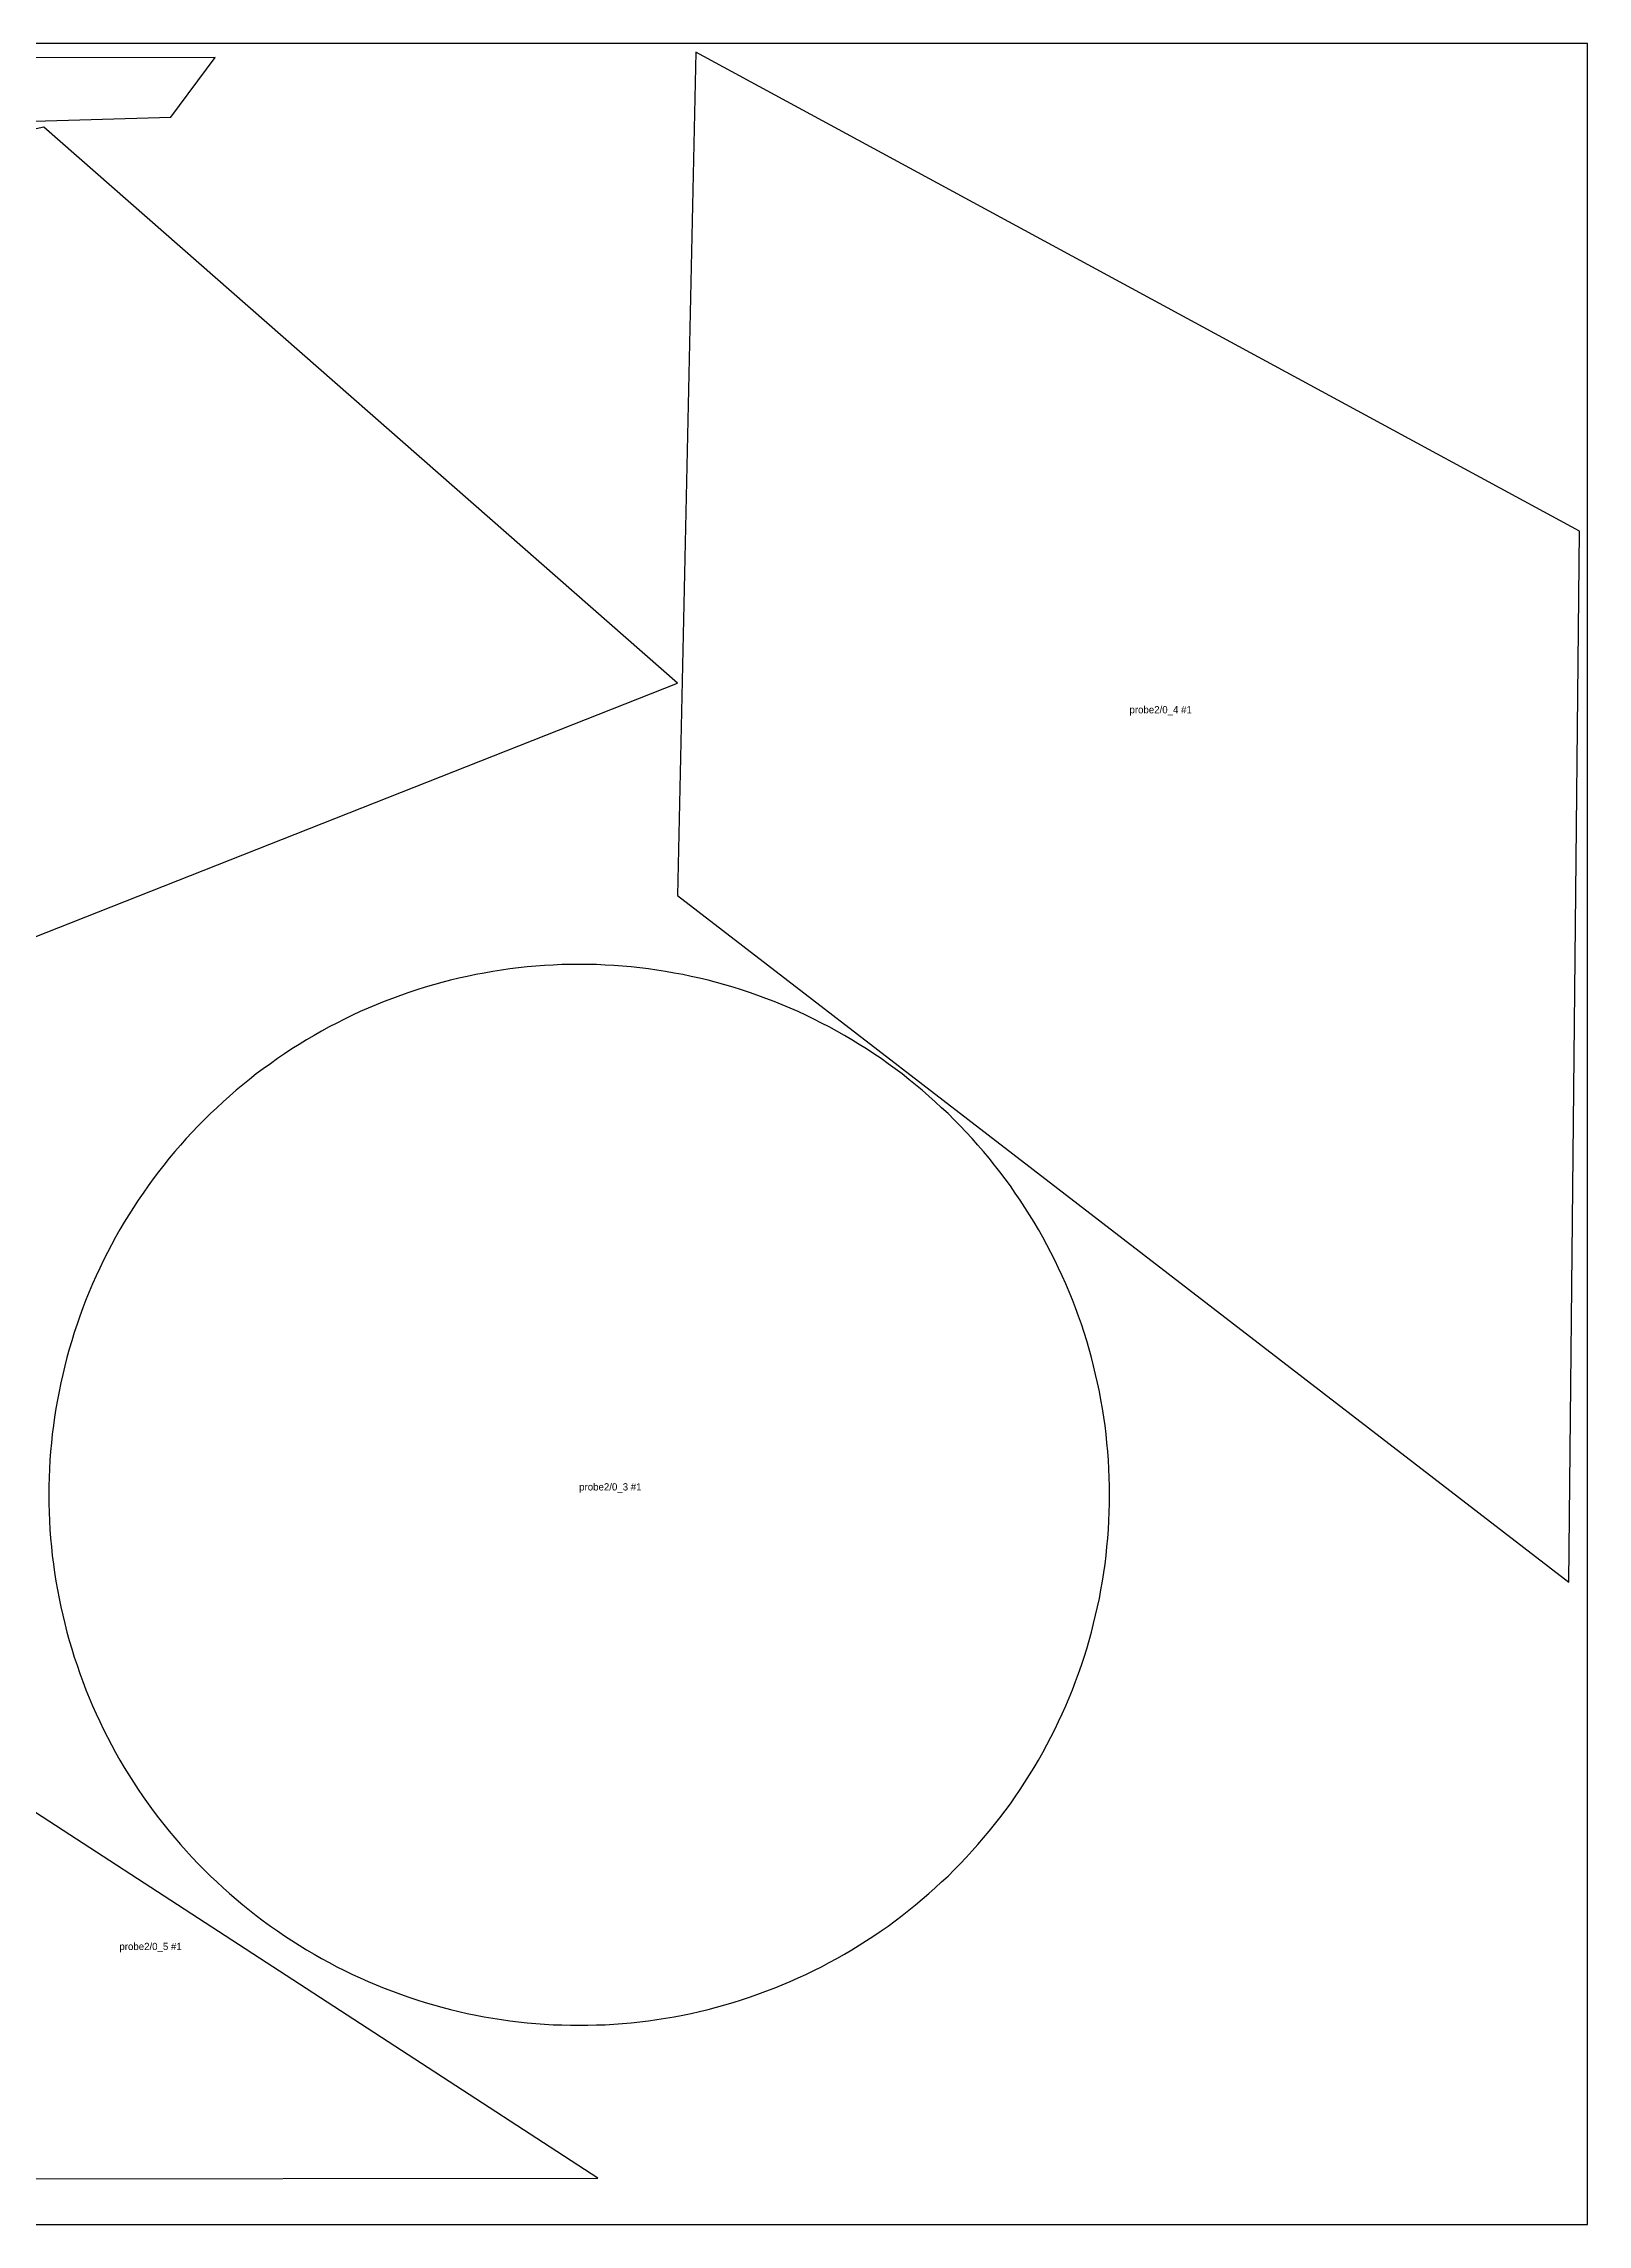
# Model space of a CAD drawing. Header units: millimetres. Extents: x 0 to 4476, y 0 to 1553.
# Drawn here: x 3408 to 4476, y 0 to 1508 of the extents above; entities that cross this region are included whole.
import ezdxf

# ---------------------------------------------------------------- set-up
doc = ezdxf.new("R2010")
doc.units = ezdxf.units.MM
for name, color, linetype in [('PART_LABELS', 3, 'Continuous'), ('PART_S001_0003', 7, 'Continuous'), ('PART_S001_0004', 7, 'Continuous'), ('PART_S001_0008', 7, 'Continuous'), ('PART_S001_0009', 7, 'Continuous'), ('PART_S001_0010', 7, 'Continuous'), ('SHEET_BOUNDARY', 8, 'Continuous')]:
    doc.layers.add(name, color=color, linetype=linetype)

msp = doc.modelspace()

# ---------------------------------------------------------------- linework, layer by layer
at = {"layer": 'PART_S001_0003'}
msp.add_lwpolyline([(3791.5, 31.9), (3398.1, 287.9), (3343.3, 79.6), (3193.3, 91.4), (2515.7, 71.7), (2485, 30.5)], close=True, dxfattribs=at)
at = {"layer": 'PART_S001_0004'}
msp.add_lwpolyline([(2220.5, 1496.9), (2613.9, 1241), (2668.7, 1449.2), (2818.7, 1437.4), (3496.3, 1457.1), (3527, 1498.3)], close=True, dxfattribs=at)
at = {"layer": 'PART_S001_0008'}
msp.add_lwpolyline([(4145.5, 504.5), (4145.5, 510.5), (4145.3, 516.5), (4145.1, 522.5), (4144.7, 528.5), (4144.3, 534.5), (4143.7, 540.4), (4143.1, 546.4), (4142.4, 552.4), (4141.5, 558.3), (4140.6, 564.2), (4139.6, 570.1), (4138.5, 576), (4137.2, 581.9), (4135.9, 587.8), (4134.5, 593.6), (4133, 599.4), (4131.4, 605.2), (4129.7, 611), (4127.9, 616.7), (4126, 622.4), (4124.1, 628), (4122, 633.7), (4119.8, 639.3), (4117.6, 644.8), (4115.2, 650.4), (4112.8, 655.9), (4110.3, 661.3), (4107.7, 666.7), (4105, 672.1), (4102.2, 677.4), (4099.3, 682.7), (4096.4, 687.9), (4093.3, 693), (4090.2, 698.2), (4087, 703.2), (4083.7, 708.3), (4080.3, 713.2), (4076.9, 718.1), (4073.3, 723), (4069.7, 727.8), (4066, 732.5), (4062.2, 737.2), (4058.4, 741.8), (4054.5, 746.3), (4050.5, 750.8), (4046.4, 755.2), (4042.3, 759.6), (4038.1, 763.8), (4033.8, 768.1), (4029.4, 772.2), (4025, 776.3), (4020.6, 780.2), (4016, 784.2), (4011.4, 788), (4006.7, 791.8), (4002, 795.5), (3997.2, 799.1), (3992.4, 802.6), (3987.5, 806.1), (3982.5, 809.5), (3977.5, 812.8), (3972.4, 816), (3967.3, 819.1), (3962.1, 822.1), (3956.9, 825.1), (3951.6, 828), (3946.3, 830.7), (3940.9, 833.4), (3935.5, 836.1), (3930.1, 838.6), (3924.6, 841), (3919.1, 843.4), (3913.5, 845.6), (3907.9, 847.8), (3902.3, 849.8), (3896.6, 851.8), (3890.9, 853.7), (3885.2, 855.5), (3879.4, 857.2), (3873.6, 858.8), (3867.8, 860.3), (3862, 861.7), (3856.1, 863), (3850.3, 864.2), (3844.4, 865.3), (3838.5, 866.4), (3832.5, 867.3), (3826.6, 868.1), (3820.6, 868.9), (3814.7, 869.5), (3808.7, 870), (3802.7, 870.5), (3796.7, 870.8), (3790.7, 871.1), (3784.7, 871.2), (3778.7, 871.3), (3772.7, 871.2), (3766.7, 871.1), (3760.7, 870.8), (3754.7, 870.5), (3748.7, 870), (3742.8, 869.5), (3736.8, 868.9), (3730.8, 868.1), (3724.9, 867.3), (3719, 866.4), (3713, 865.3), (3707.2, 864.2), (3701.3, 863), (3695.4, 861.7), (3689.6, 860.3), (3683.8, 858.8), (3678, 857.2), (3672.2, 855.5), (3666.5, 853.7), (3660.8, 851.8), (3655.1, 849.8), (3649.5, 847.8), (3643.9, 845.6), (3638.3, 843.4), (3632.8, 841), (3627.3, 838.6), (3621.9, 836.1), (3616.5, 833.4), (3611.1, 830.7), (3605.8, 828), (3600.5, 825.1), (3595.3, 822.1), (3590.1, 819.1), (3585, 816), (3579.9, 812.8), (3574.9, 809.5), (3570, 806.1), (3565.1, 802.6), (3560.2, 799.1), (3555.4, 795.5), (3550.7, 791.8), (3546, 788), (3541.4, 784.2), (3536.9, 780.2), (3532.4, 776.3), (3528, 772.2), (3523.6, 768.1), (3519.3, 763.8), (3515.1, 759.6), (3511, 755.2), (3506.9, 750.8), (3502.9, 746.3), (3499, 741.8), (3495.2, 737.2), (3491.4, 732.5), (3487.7, 727.8), (3484.1, 723), (3480.6, 718.1), (3477.1, 713.2), (3473.7, 708.3), (3470.4, 703.2), (3467.2, 698.2), (3464.1, 693), (3461.1, 687.9), (3458.1, 682.7), (3455.2, 677.4), (3452.4, 672.1), (3449.7, 666.7), (3447.1, 661.3), (3444.6, 655.9), (3442.2, 650.4), (3439.8, 644.8), (3437.6, 639.3), (3435.4, 633.7), (3433.4, 628), (3431.4, 622.4), (3429.5, 616.7), (3427.7, 611), (3426, 605.2), (3424.4, 599.4), (3422.9, 593.6), (3421.5, 587.8), (3420.2, 581.9), (3419, 576), (3417.8, 570.1), (3416.8, 564.2), (3415.9, 558.3), (3415.1, 552.4), (3414.3, 546.4), (3413.7, 540.4), (3413.1, 534.5), (3412.7, 528.5), (3412.4, 522.5), (3412.1, 516.5), (3412, 510.5), (3411.9, 504.5), (3412, 498.5), (3412.1, 492.5), (3412.4, 486.5), (3412.7, 480.5), (3413.1, 474.5), (3413.7, 468.5), (3414.3, 462.6), (3415.1, 456.6), (3415.9, 450.7), (3416.8, 444.7), (3417.8, 438.8), (3419, 432.9), (3420.2, 427), (3421.5, 421.2), (3422.9, 415.4), (3424.4, 409.5), (3426, 403.8), (3427.7, 398), (3429.5, 392.3), (3431.4, 386.6), (3433.4, 380.9), (3435.4, 375.3), (3437.6, 369.7), (3439.8, 364.1), (3442.2, 358.6), (3444.6, 353.1), (3447.1, 347.7), (3449.7, 342.2), (3452.4, 336.9), (3455.2, 331.6), (3458.1, 326.3), (3461.1, 321.1), (3464.1, 315.9), (3467.2, 310.8), (3470.4, 305.7), (3473.7, 300.7), (3477.1, 295.7), (3480.6, 290.8), (3484.1, 286), (3487.7, 281.2), (3491.4, 276.5), (3495.2, 271.8), (3499, 267.2), (3502.9, 262.6), (3506.9, 258.2), (3511, 253.7), (3515.1, 249.4), (3519.3, 245.1), (3523.6, 240.9), (3528, 236.8), (3532.4, 232.7), (3536.9, 228.7), (3541.4, 224.8), (3546, 220.9), (3550.7, 217.2), (3555.4, 213.5), (3560.2, 209.9), (3565.1, 206.3), (3570, 202.9), (3574.9, 199.5), (3579.9, 196.2), (3585, 193), (3590.1, 189.9), (3595.3, 186.8), (3600.5, 183.9), (3605.8, 181), (3611.1, 178.2), (3616.5, 175.5), (3621.9, 172.9), (3627.3, 170.4), (3632.8, 167.9), (3638.3, 165.6), (3643.9, 163.3), (3649.5, 161.2), (3655.1, 159.1), (3660.8, 157.1), (3666.5, 155.3), (3672.2, 153.5), (3678, 151.8), (3683.8, 150.2), (3689.6, 148.7), (3695.4, 147.3), (3701.3, 145.9), (3707.2, 144.7), (3713, 143.6), (3719, 142.6), (3724.9, 141.6), (3730.8, 140.8), (3736.8, 140.1), (3742.8, 139.4), (3748.7, 138.9), (3754.7, 138.5), (3760.7, 138.1), (3766.7, 137.9), (3772.7, 137.7), (3778.7, 137.7), (3784.7, 137.7), (3790.7, 137.9), (3796.7, 138.1), (3802.7, 138.5), (3808.7, 138.9), (3814.7, 139.4), (3820.6, 140.1), (3826.6, 140.8), (3832.5, 141.6), (3838.5, 142.6), (3844.4, 143.6), (3850.3, 144.7), (3856.1, 145.9), (3862, 147.3), (3867.8, 148.7), (3873.6, 150.2), (3879.4, 151.8), (3885.2, 153.5), (3890.9, 155.3), (3896.6, 157.1), (3902.3, 159.1), (3907.9, 161.2), (3913.5, 163.3), (3919.1, 165.6), (3924.6, 167.9), (3930.1, 170.4), (3935.5, 172.9), (3940.9, 175.5), (3946.3, 178.2), (3951.6, 181), (3956.9, 183.9), (3962.1, 186.8), (3967.3, 189.9), (3972.4, 193), (3977.5, 196.2), (3982.5, 199.5), (3987.5, 202.9), (3992.4, 206.3), (3997.2, 209.9), (4002, 213.5), (4006.7, 217.2), (4011.4, 220.9), (4016, 224.8), (4020.6, 228.7), (4025, 232.7), (4029.4, 236.8), (4033.8, 240.9), (4038.1, 245.1), (4042.3, 249.4), (4046.4, 253.7), (4050.5, 258.2), (4054.5, 262.6), (4058.4, 267.2), (4062.2, 271.8), (4066, 276.5), (4069.7, 281.2), (4073.3, 286), (4076.9, 290.8), (4080.3, 295.7), (4083.7, 300.7), (4087, 305.7), (4090.2, 310.8), (4093.3, 315.9), (4096.4, 321.1), (4099.3, 326.3), (4102.2, 331.6), (4105, 336.9), (4107.7, 342.2), (4110.3, 347.7), (4112.8, 353.1), (4115.2, 358.6), (4117.6, 364.1), (4119.8, 369.7), (4122, 375.3), (4124.1, 380.9), (4126, 386.6), (4127.9, 392.3), (4129.7, 398), (4131.4, 403.8), (4133, 409.5), (4134.5, 415.4), (4135.9, 421.2), (4137.2, 427), (4138.5, 432.9), (4139.6, 438.8), (4140.6, 444.7), (4141.5, 450.7), (4142.4, 456.6), (4143.1, 462.6), (4143.7, 468.5), (4144.3, 474.5), (4144.7, 480.5), (4145.1, 486.5), (4145.3, 492.5), (4145.5, 498.5)], close=True, dxfattribs=at)
at = {"layer": 'PART_S001_0009'}
msp.add_lwpolyline([(3200.2, 810.5), (3846.8, 1065.8), (3408.4, 1450.3), (2648.3, 1283.3)], close=True, dxfattribs=at)
at = {"layer": 'PART_S001_0010'}
msp.add_lwpolyline([(4470.5, 1170.8), (3859.3, 1502), (3846.6, 919), (4463.1, 444.1)], close=True, dxfattribs=at)
at = {"layer": 'SHEET_BOUNDARY'}
msp.add_lwpolyline([(0, 0), (4476, 0), (4476, 1508), (0, 1508)], close=True, dxfattribs=at)

# ---------------------------------------------------------------- texts
at = {"layer": 'PART_LABELS'}
for s, p in [('probe2/0_4 #1', (4159.3, 1044.9)), ('probe2/0_3 #1', (3778.7, 507.5)), ('probe2/0_5 #1', (3460.7, 189.7))]:
    msp.add_text(s, height=5, dxfattribs=at).set_placement(p)

doc.saveas('drawing.dxf')
